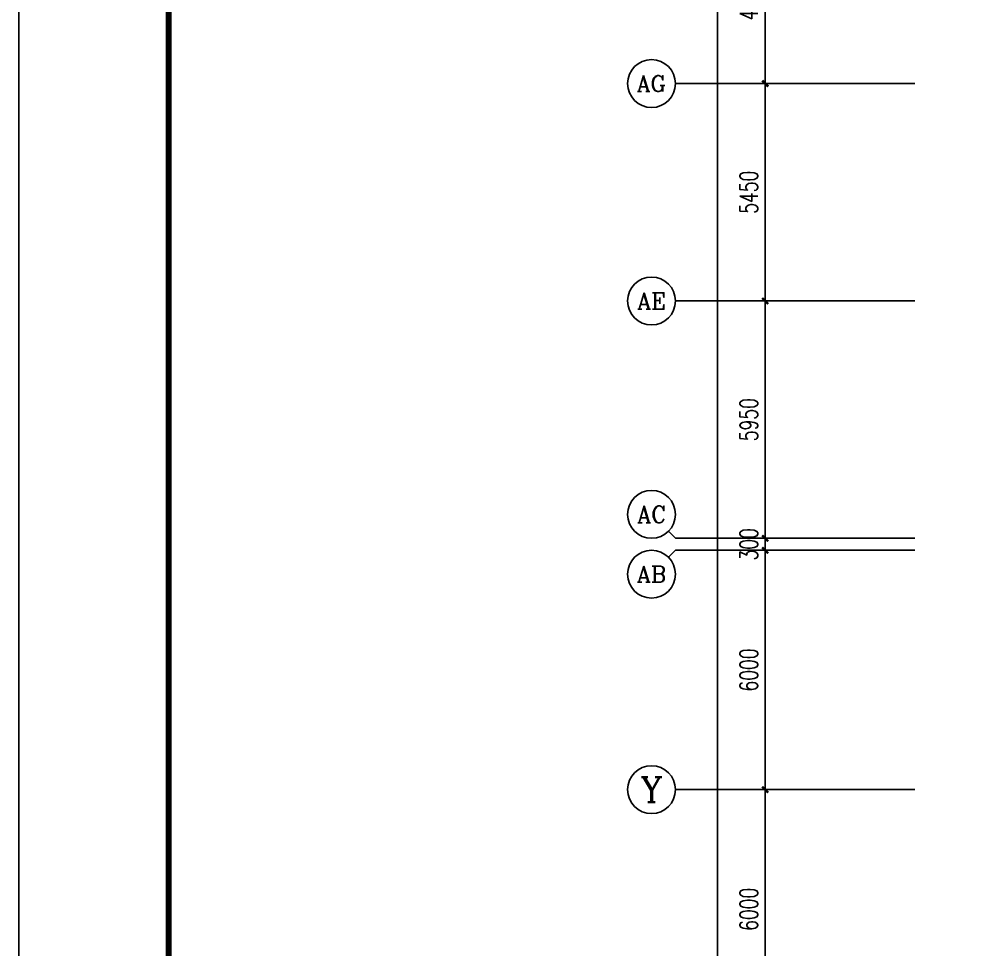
# Model space of a CAD drawing. Extents: x 101023 to 279373, y -114511 to 293844.
# Drawn here: x 101023 to 124788, y 106342 to 129658 of the extents above; entities that cross this region are included whole.
import ezdxf
from ezdxf.enums import TextEntityAlignment as Align

# ---------------------------------------------------------------- set-up
doc = ezdxf.new("R2010")
doc.units = 0
doc.header["$LTSCALE"] = 1000
doc.header["$MEASUREMENT"] = 0
for name, color, linetype in [('AXIS', 3, 'Continuous'), ('AXIS_TEXT', 7, 'Continuous'), ('BTTK', 7, 'Continuous'), ('PUB_TITLE', 7, 'Continuous'), ('STAIR', 2, 'Continuous'), ('WALL', 2, 'Continuous')]:
    doc.layers.add(name, color=color, linetype=linetype)
doc.styles.add('_TCH_AXIS', font='COMPLEX', dxfattribs={"bigfont": 'GBCBIG'})
doc.styles.add('_TCH_DIM_T3', font='SIMPLEX', dxfattribs={"width": 0.705882, "bigfont": 'GBCBIG'})
doc.styles.add('COMPLEX', font='COMPLEX')
doc.styles.add('HZ(TK)', font='geniso.shx', dxfattribs={"width": 0.9, "bigfont": 'hztxt.shx'})
doc.dimstyles.new('_TCH_ARCH&&150', dxfattribs={"dimtxt": 446.25, "dimasz": 150, "dimexe": 375, "dimexo": 450, "dimgap": 189.375, "dimtad": 1, "dimdec": 0, "dimzin": 0, "dimdsep": 46, "dimtxsty": '_TCH_DIM_T3', "dimblk": 'ARCHTICK', "dimcen": 0.09, "dimclrt": 7, "dimazin": 2, "dimtfac": 1, "dimtdec": 0, "dimtix": 1, "dimtmove": 2, "dimatfit": 3, "dimfxl": 1, "dimtolj": 1, "dimtzin": 0, "dimarcsym": 0})

# ---------------------------------------------------------------- blocks, each defined once
blk = doc.blocks.new('vhtemplate_2020年新竖式图框_A0')
at = {"layer": 'PUB_TITLE', "color": 7}
blk.add_lwpolyline([(0, 0), (1189, 0), (1189, 841), (0, 841)], close=True, dxfattribs=at)
at = {"layer": 'PUB_TITLE', "const_width": 1}
blk.add_lwpolyline([(25, 10), (1179, 10), (1179, 831), (25, 831)], close=True, dxfattribs=at)
at = {"layer": 'BTTK', "color": 4, "style": 'HZ(TK)', "width": 0.9}
for tag, p in [('合作单位', (1144, 743.5)), ('建设单位', (1144, 209.5)), ('工程名称', (1144, 176.5)), ('子项名称', (1154, 160)), ('图纸名称', (1144, 141))]:
    blk.add_attdef(tag, text='', height=3.5, dxfattribs=at).set_placement(p, align=Align.MIDDLE_CENTER)
for tag, p in [('注册证书号', (1156.5, 309.01)), ('注册印章号', (1156.5, 301.01)), ('设计号', (1154, 193)), ('图别', (1137.75, 34)), ('图号', (1170.25, 34)), ('版本号', (1137.75, 26)), ('日期', (1170.25, 26))]:
    blk.add_attdef(tag, text='', height=3.5, dxfattribs=at).set_placement(p, align=Align.MIDDLE)
blk = doc.blocks.new('_AXISO')
blk.add_circle((0, 0), 0.5)
at = {"layer": 'AXIS_TEXT', "style": 'COMPLEX', "width": 1.041667}
blk.add_attdef('A', text='', height=0.56, dxfattribs=at).set_placement((-0.25, -0.28), (0.25, -0.28), align=Align.FIT)
blk = doc.blocks.new('_ArchTick')
at = {"color": 0, "linetype": 'ByBlock', "const_width": 0.4}
blk.add_lwpolyline([(-0.5, -0.5), (0.5, 0.5)], dxfattribs=at)
blk = doc.blocks.new('*D36')
at = {"layer": 'AXIS', "color": 0, "lineweight": -2, "transparency": 16777216}
for p, q in [((924408, 863592), (919533, 863592)), ((919908, 773292), (919908, 863592)), ((924408, 773292), (919533, 773292))]:
    blk.add_line(p, q, dxfattribs=at)
at = {"layer": 'Defpoints', "color": 0, "transparency": 16777216}
for p in [(919908, 863592), (924858, 863592), (924858, 773292)]:
    blk.add_point(p, dxfattribs=at)
at = {"layer": 'AXIS', "color": 0, "lineweight": -2, "transparency": 16777216, "xscale": 150, "yscale": 150, "zscale": 150}
for p, rotation in [((919908, 863592), 90), ((919908, 773292), 270)]:
    blk.add_blockref('_ArchTick', p, dxfattribs=dict(at, rotation=rotation))
at = {"layer": 'AXIS', "color": 7, "transparency": 16777216, "insert": (919496, 818442), "char_height": 446.2, "attachment_point": 5, "rotation": 90, "style": '_TCH_DIM_T3'}
blk.add_mtext('\\A1;90300', dxfattribs=at)
blk = doc.blocks.new('*D50')
at = {"layer": 'AXIS', "color": 0, "lineweight": -2, "transparency": 16777216}
for p, q in [((924408, 827442), (920733, 827442)), ((921108, 821442), (921108, 827442)), ((924408, 821442), (920733, 821442))]:
    blk.add_line(p, q, dxfattribs=at)
at = {"layer": 'Defpoints', "color": 0, "transparency": 16777216}
for p in [(921108, 827442), (924858, 827442), (924858, 821442)]:
    blk.add_point(p, dxfattribs=at)
at = {"layer": 'AXIS', "color": 0, "lineweight": -2, "transparency": 16777216, "xscale": 150, "yscale": 150, "zscale": 150}
for p, rotation in [((921108, 827442), 90), ((921108, 821442), 270)]:
    blk.add_blockref('_ArchTick', p, dxfattribs=dict(at, rotation=rotation))
at = {"layer": 'AXIS', "color": 7, "transparency": 16777216, "insert": (920696, 824442), "char_height": 446.2, "attachment_point": 5, "rotation": 90, "style": '_TCH_DIM_T3'}
blk.add_mtext('\\A1;6000', dxfattribs=at)
blk = doc.blocks.new('*D51')
at = {"layer": 'AXIS', "color": 0, "lineweight": -2, "transparency": 16777216}
for p, q in [((924408, 833442), (920733, 833442)), ((921108, 827442), (921108, 833442)), ((924408, 827442), (920733, 827442))]:
    blk.add_line(p, q, dxfattribs=at)
at = {"layer": 'Defpoints', "color": 0, "transparency": 16777216}
for p in [(921108, 833442), (924858, 833442), (924858, 827442)]:
    blk.add_point(p, dxfattribs=at)
at = {"layer": 'AXIS', "color": 0, "lineweight": -2, "transparency": 16777216, "xscale": 150, "yscale": 150, "zscale": 150}
for p, rotation in [((921108, 833442), 90), ((921108, 827442), 270)]:
    blk.add_blockref('_ArchTick', p, dxfattribs=dict(at, rotation=rotation))
at = {"layer": 'AXIS', "color": 7, "transparency": 16777216, "insert": (920696, 830442), "char_height": 446.2, "attachment_point": 5, "rotation": 90, "style": '_TCH_DIM_T3'}
blk.add_mtext('\\A1;6000', dxfattribs=at)
blk = doc.blocks.new('*D52')
at = {"layer": 'AXIS', "color": 0, "lineweight": -2, "transparency": 16777216}
for p, q in [((924408, 833742), (920733, 833742)), ((921108, 833742), (921108, 833892)), ((921108, 833442), (921108, 833742)), ((924408, 833442), (920733, 833442)), ((921108, 833442), (921108, 833292))]:
    blk.add_line(p, q, dxfattribs=at)
at = {"layer": 'Defpoints', "color": 0, "transparency": 16777216}
for p in [(921108, 833742), (924858, 833742), (924858, 833442)]:
    blk.add_point(p, dxfattribs=at)
at = {"layer": 'AXIS', "color": 0, "lineweight": -2, "transparency": 16777216, "xscale": 150, "yscale": 150, "zscale": 150}
for p, rotation in [((921108, 833742), 270), ((921108, 833442), 90)]:
    blk.add_blockref('_ArchTick', p, dxfattribs=dict(at, rotation=rotation))
at = {"layer": 'AXIS', "color": 7, "transparency": 16777216, "insert": (920696, 833592), "char_height": 446.2, "attachment_point": 5, "rotation": 90, "style": '_TCH_DIM_T3'}
blk.add_mtext('\\A1;300', dxfattribs=at)
blk = doc.blocks.new('*D53')
at = {"layer": 'AXIS', "color": 0, "lineweight": -2, "transparency": 16777216}
for p, q in [((924408, 839692), (920733, 839692)), ((921108, 833742), (921108, 839692)), ((924408, 833742), (920733, 833742))]:
    blk.add_line(p, q, dxfattribs=at)
at = {"layer": 'Defpoints', "color": 0, "transparency": 16777216}
for p in [(921108, 839692), (924858, 839692), (924858, 833742)]:
    blk.add_point(p, dxfattribs=at)
at = {"layer": 'AXIS', "color": 0, "lineweight": -2, "transparency": 16777216, "xscale": 150, "yscale": 150, "zscale": 150}
for p, rotation in [((921108, 839692), 90), ((921108, 833742), 270)]:
    blk.add_blockref('_ArchTick', p, dxfattribs=dict(at, rotation=rotation))
at = {"layer": 'AXIS', "color": 7, "transparency": 16777216, "insert": (920696, 836717), "char_height": 446.2, "attachment_point": 5, "rotation": 90, "style": '_TCH_DIM_T3'}
blk.add_mtext('\\A1;5950', dxfattribs=at)
blk = doc.blocks.new('*D54')
at = {"layer": 'AXIS', "color": 0, "lineweight": -2, "transparency": 16777216}
for p, q in [((924408, 845142), (920733, 845142)), ((921108, 839692), (921108, 845142)), ((924408, 839692), (920733, 839692))]:
    blk.add_line(p, q, dxfattribs=at)
at = {"layer": 'Defpoints', "color": 0, "transparency": 16777216}
for p in [(921108, 845142), (924858, 845142), (924858, 839692)]:
    blk.add_point(p, dxfattribs=at)
at = {"layer": 'AXIS', "color": 0, "lineweight": -2, "transparency": 16777216, "xscale": 150, "yscale": 150, "zscale": 150}
for p, rotation in [((921108, 845142), 90), ((921108, 839692), 270)]:
    blk.add_blockref('_ArchTick', p, dxfattribs=dict(at, rotation=rotation))
at = {"layer": 'AXIS', "color": 7, "transparency": 16777216, "insert": (920696, 842417), "char_height": 446.2, "attachment_point": 5, "rotation": 90, "style": '_TCH_DIM_T3'}
blk.add_mtext('\\A1;5450', dxfattribs=at)
blk = doc.blocks.new('*D55')
at = {"layer": 'AXIS', "color": 0, "lineweight": -2, "transparency": 16777216}
for p, q in [((924408, 849392), (920733, 849392)), ((921108, 845142), (921108, 849392)), ((924408, 845142), (920733, 845142))]:
    blk.add_line(p, q, dxfattribs=at)
at = {"layer": 'Defpoints', "color": 0, "transparency": 16777216}
for p in [(921108, 849392), (924858, 849392), (924858, 845142)]:
    blk.add_point(p, dxfattribs=at)
at = {"layer": 'AXIS', "color": 0, "lineweight": -2, "transparency": 16777216, "xscale": 150, "yscale": 150, "zscale": 150}
for p, rotation in [((921108, 849392), 90), ((921108, 845142), 270)]:
    blk.add_blockref('_ArchTick', p, dxfattribs=dict(at, rotation=rotation))
at = {"layer": 'AXIS', "color": 7, "transparency": 16777216, "insert": (920696, 847267), "char_height": 446.2, "attachment_point": 5, "rotation": 90, "style": '_TCH_DIM_T3'}
blk.add_mtext('\\A1;4250', dxfattribs=at)
blk = doc.blocks.new('ERT')
at = {"layer": 'AXIS'}
for p, q in [((924858.2, 845142.1), (918858.2, 845142.1)), ((924858.2, 839692.1), (918858.2, 839692.1)), ((918682.5, 833917.8), (918858.2, 833742.1)), ((924858.2, 833742.1), (918858.2, 833742.1)), ((918682.5, 833266.3), (918858.2, 833442.1)), ((924858.2, 833442.1), (918858.2, 833442.1)), ((924858.2, 827442.1), (918858.2, 827442.1))]:
    blk.add_line(p, q, dxfattribs=at)
ref = blk.add_blockref('_AXISO', (918258.2, 845142.1), dxfattribs=dict(at, xscale=1200, yscale=1200, zscale=1200))
ref.add_attrib('A', 'AG', dxfattribs={"layer": 'AXIS_TEXT', "height": 398.24, "style": '_TCH_AXIS'}).set_placement((917888.4, 844943), (918628, 844943), align=Align.FIT)
ref = blk.add_blockref('_AXISO', (918258.2, 839692.1), dxfattribs=dict(at, xscale=1200, yscale=1200, zscale=1200))
ref.add_attrib('A', 'AE', dxfattribs={"layer": 'AXIS_TEXT', "height": 414.63, "style": '_TCH_AXIS'}).set_placement((917892.9, 839484.8), (918623.5, 839484.8), align=Align.FIT)
ref = blk.add_blockref('_AXISO', (918258.2, 834342.1), dxfattribs=dict(at, xscale=1200, yscale=1200, zscale=1200))
ref.add_attrib('A', 'AC', dxfattribs={"layer": 'AXIS_TEXT', "height": 423.25, "style": '_TCH_AXIS'}).set_placement((917895.4, 834130.5), (918621, 834130.5), align=Align.FIT)
ref = blk.add_blockref('_AXISO', (918258.2, 832842.1), dxfattribs=dict(at, xscale=1200, yscale=1200, zscale=1200))
ref.add_attrib('A', 'AB', dxfattribs={"layer": 'AXIS_TEXT', "height": 406.3, "style": '_TCH_AXIS'}).set_placement((917890.6, 832638.9), (918625.8, 832638.9), align=Align.FIT)
ref = blk.add_blockref('_AXISO', (918258.2, 827442.1), dxfattribs=dict(at, xscale=1200, yscale=1200, zscale=1200))
ref.add_attrib('A', 'Y', dxfattribs={"layer": 'AXIS_TEXT', "height": 622.9, "style": '_TCH_AXIS'}).set_placement((917976.4, 827130.6), (918540, 827130.6), align=Align.FIT)
for p1, p2, distance, picture, middle in [((924858.2, 773292.1), (924858.2, 863592.1), 4950, '*D36', (919495.7, 818442.1)), ((924858.2, 845142.1), (924858.2, 849392.1), 3750, '*D55', (920695.7, 847267.1)), ((924858.2, 839692.1), (924858.2, 845142.1), 3750, '*D54', (920695.7, 842417.1)), ((924858.2, 833742.1), (924858.2, 839692.1), 3750, '*D53', (920695.7, 836717.1)), ((924858.2, 833442.1), (924858.2, 833742.1), 3750, '*D52', (920695.7, 833592.1)), ((924858.2, 827442.1), (924858.2, 833442.1), 3750, '*D51', (920695.7, 830442.1)), ((924858.2, 821442.1), (924858.2, 827442.1), 3750, '*D50', (920695.7, 824442.1))]:
    dim = blk.add_aligned_dim(p1=p1, p2=p2, distance=distance, dimstyle='_TCH_ARCH&&150', dxfattribs=at)
    dim.commit()
    dim.dimension.update_dxf_attribs({"geometry": picture, "text_midpoint": middle})
blk = doc.blocks.new('A$C54854E18')
at = {"layer": 'WALL'}
blk.add_blockref('ERT', (-917658.2, -764386.5), dxfattribs=at)

msp = doc.modelspace()

# ---------------------------------------------------------------- block references
at = {"layer": 'STAIR'}
msp.add_blockref('A$C54854E18', (116280, 47283), dxfattribs=at)
at = {"layer": 'WALL', "xscale": 150, "yscale": 150, "zscale": 150}
msp.add_blockref('vhtemplate_2020年新竖式图框_A0', (101023, 37438), dxfattribs=at)

doc.saveas('drawing.dxf')
